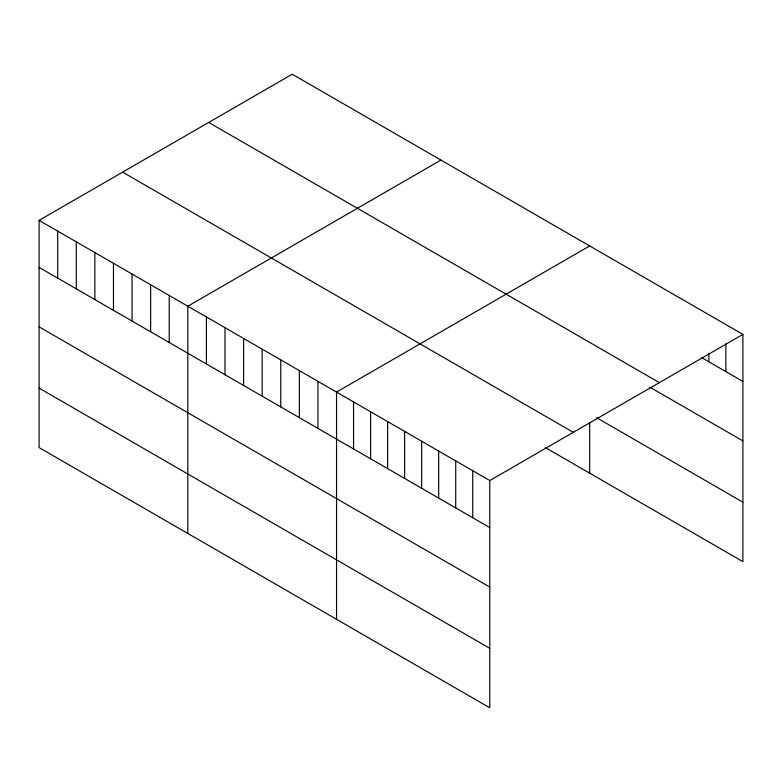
<?xml version="1.0" encoding="UTF-8"?>
<svg xmlns="http://www.w3.org/2000/svg" width="782" height="782" viewBox="0 0 782 782"><rect width="100%" height="100%" fill="white"/><g stroke="black" fill="none" stroke-linecap="round" stroke-linejoin="round"><path stroke-width="1.17" d="M39.1 220.368L489.767 480.549L489.767 707.778L39.1 447.597L39.1 220.368L292.233 74.222L742.9 334.403L742.9 561.632L545.259 447.529M440.95 160.075L187.817 306.221L187.817 533.451M589.677 245.939L336.543 392.085L336.543 619.315M489.767 480.549L742.9 334.403M701.835 357.726L742.9 381.44M208.696 122.442L659.363 382.633M649.764 387.129L742.9 440.901M596.686 417.754L742.9 502.171M122.637 172.138L573.304 432.329M39.1 267.395L489.767 527.586M39.1 326.856L489.767 587.047M39.1 388.126L489.767 648.317M725.872 343.875L725.872 371.606M708.854 353.337L708.854 361.783M589.677 423.033L589.677 473.169M472.739 470.725L472.739 517.752M455.72 460.891L455.72 507.919M438.692 451.067L438.692 498.095M421.664 441.234L421.664 488.261M404.636 431.41L404.636 478.437M387.618 421.576L387.618 468.604M370.59 411.743L370.59 458.78M353.562 401.919L353.562 448.946M317.951 381.352L317.951 428.389M299.359 370.619L299.359 417.656M280.767 359.886L280.767 406.923M262.175 349.153L262.175 396.191M243.593 338.42L243.593 385.458M225.001 327.687L225.001 374.725M206.409 316.954L206.409 363.992M169.235 295.488L169.235 342.526M150.643 284.756L150.643 331.793M132.05 274.023L132.05 321.06M113.458 263.29L113.458 310.327M94.866 252.557L94.866 299.594M76.284 241.824L76.284 288.861M57.692 231.101L57.692 278.128"/></g></svg>
